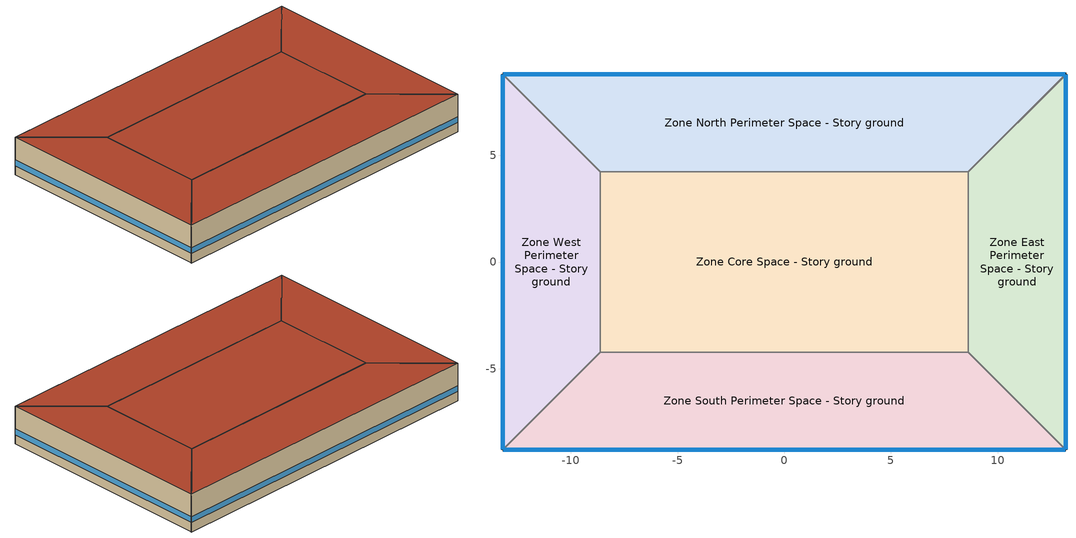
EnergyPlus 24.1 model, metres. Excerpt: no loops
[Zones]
Zone Core Space - Story ground
 floor ground (Foundation F 1.26W/m*K Perim 0.0m Area 145.85m2): -8.63,-4.23 -8.63,4.23 8.63,4.23 8.63,-4.23 z0
 wall to Zone West Perimeter Space - Story ground (Typical Interior Wall): -8.63,4.23 -8.63,-4.23 z0:3.05
 wall to Zone North Perimeter Space - Story ground (Typical Interior Wall): 8.63,4.23 -8.63,4.23 z0:3.05
 wall to Zone East Perimeter Space - Story ground (Typical Interior Wall): 8.63,-4.23 8.63,4.23 z0:3.05
 wall to Zone South Perimeter Space - Story ground (Typical Interior Wall): -8.63,-4.23 8.63,-4.23 z0:3.05
 roof outside (Typical IEAD Roof R-20.83): 8.63,-4.23 8.63,4.23 -8.63,4.23 -8.63,-4.23 z3.05
Zone East Perimeter Space - Story ground
 floor ground (Foundation F 1.26W/m*K Perim 17.6m Area 59.55m2): 13.2,8.8 13.2,-8.8 8.63,-4.23 8.63,4.23 z0
 wall outside (Typical Insulated Exterior Mass Wall R-11.11): 13.2,-8.8 13.2,8.8 z0:3.05
 wall to Zone South Perimeter Space - Story ground (Typical Interior Wall): 8.63,-4.23 13.2,-8.8 z0:3.05
 wall to Zone North Perimeter Space - Story ground (Typical Interior Wall): 13.2,8.8 8.63,4.23 z0:3.05
 window (U 0.55 SHGC 0.4 Simple Glazing): 13.2,-8.77 13.2,8.77 z0.76:1.22
 roof outside (Typical IEAD Roof R-20.83): 8.63,4.23 8.63,-4.23 13.2,-8.8 13.2,8.8 z3.05
Zone North Perimeter Space - Story ground
 floor ground (Foundation F 1.26W/m*K Perim 26.4m Area 99.78m2): -13.2,8.8 13.2,8.8 8.63,4.23 -8.63,4.23 z0
 wall outside (Typical Insulated Exterior Mass Wall R-11.11): 13.2,8.8 -13.2,8.8 z0:3.05
 wall to Zone West Perimeter Space - Story ground (Typical Interior Wall): -13.2,8.8 -8.63,4.23 z0:3.05
 window (U 0.55 SHGC 0.4 Simple Glazing): 13.17,8.8 -13.17,8.8 z0.76:1.22
 roof outside (Typical IEAD Roof R-20.83): -8.63,4.23 8.63,4.23 13.2,8.8 -13.2,8.8 z3.05
Zone South Perimeter Space - Story ground
 floor ground (Foundation F 1.26W/m*K Perim 26.4m Area 99.78m2): 13.2,-8.8 -13.2,-8.8 -8.63,-4.23 8.63,-4.23 z0
 wall outside (Typical Insulated Exterior Mass Wall R-11.11): -13.2,-8.8 13.2,-8.8 z0:3.05
 wall to Zone West Perimeter Space - Story ground (Typical Interior Wall): -8.63,-4.23 -13.2,-8.8 z0:3.05
 window (U 0.55 SHGC 0.4 Simple Glazing): -13.17,-8.8 13.17,-8.8 z0.76:1.22
 roof outside (Typical IEAD Roof R-20.83): 8.63,-4.23 -8.63,-4.23 -13.2,-8.8 13.2,-8.8 z3.05
Zone West Perimeter Space - Story ground
 floor ground (Foundation F 1.26W/m*K Perim 17.6m Area 59.55m2): -13.2,-8.8 -13.2,8.8 -8.63,4.23 -8.63,-4.23 z0
 wall outside (Typical Insulated Exterior Mass Wall R-11.11): -13.2,8.8 -13.2,-8.8 z0:3.05
 window (U 0.55 SHGC 0.4 Simple Glazing): -13.2,8.77 -13.2,-8.77 z0.76:1.22
 roof outside (Typical IEAD Roof R-20.83): -8.63,-4.23 -8.63,4.23 -13.2,8.8 -13.2,-8.8 z3.05
[Building]
90.1-2010|SmallOffice: Terrain=City
[Site:Location]
Golden: Latitude {deg}=39.74; Longitude {deg}=-105.18; Time Zone {hr}=-7; Elevation {m}=1829
[Site:GroundTemperature:BuildingSurface]
19.527, 19.502, 19.536, 19.598, 20.002, 21.64, 22.225, 22.375, 21.449, 20.121, 19.802, 19.633
[SizingPeriod:DesignDay] Day of Month=21; Dry-Bulb Temperature Range Modifier Type=DefaultMultipliers; Humidity Condition Type=Wetbulb; Barometric Pressure {Pa}=83009; Rain Indicator=No; Snow Indicator=No; Daylight Saving Time Indicator=No; Begin Environment Reset Mode=FullResetAtBeginEnvironment
Name | Month | Day Type | Maximum Dry-Bulb Temperature {C} | Daily Dry-Bulb Temperature Range {deltaC} | Wetbulb or DewPoint at Maximum Dry-Bulb {C} | Wind Speed {m/s} | Wind Direction {deg} | Solar Model Indicator | Sky Clearness
Denver.Intl.AP Ann Clg .4% Condns DB=>MWB | 7 | SummerDesignDay | 34.9 | 17.3 | 15.5 | 4.2 | 20 | ASHRAETau2017
Denver.Intl.AP Ann Clg .4% Condns WB=>MDB | 7 | SummerDesignDay | 27.2 | 14.8 | 18.2 | 4.2 | 20 | ASHRAETau2017
Denver.Intl.AP Ann Htg 99.6% Condns DB | 12 | WinterDesignDay | -17.9 | 0 | -17.9 | 3.4 | 230 | ASHRAEClearSky | 0
[Material] Thermal Absorptance=0.9
Name | Roughness | Thickness {m} | Conductivity {W/m-K} | Density {kg/m3} | Specific Heat {J/kg-K} | Solar Absorptance | Visible Absorptance
1/2IN Gypsum | Smooth | 0.0127 | 0.16 | 784.9 | 830 | 0.4 | 0.4
1IN Stucco | Smooth | 0.0253 | 0.6918 | 1858 | 837 | 0.7 | 0.92
8IN CONCRETE HW RefBldg | Rough | 0.2032 | 1.311 | 2240 | 836.8 | 0.7 | 0.7
G01 13mm gypsum board | Smooth | 0.0127 | 0.160031 | 800.001 | 1090.73 | 0.7 | 0.5
Metal Roof Surface | Smooth | 0.0008 | 45.28 | 7824 | 500 | 0.7 | 0.7
Roof Membrane | VeryRough | 0.0095 | 0.16 | 1121.29 | 1460 | 0.7 | 0.7
Std Wood 6inch | MediumSmooth | 0.15 | 0.12 | 540 | 1210 | 0.7 | 0.7
[Material:NoMass] Roughness=Smooth; Thermal Absorptance=0.9; Solar Absorptance=0.7; Visible Absorptance=0.7
Name | Thermal Resistance {m2-K/W}
Typical Insulation R-19.72 | 3.4722
Typical Insulation R-8.72 | 1.53614
[WindowMaterial:SimpleGlazingSystem]
U 0.55 SHGC 0.4 Simple Glazing: U-Factor {W/m2-K}=3.12304; Solar Heat Gain Coefficient=0.4; Visible Transmittance=0.81
[Construction]
InteriorFurnishings: Std Wood 6inch
Typical IEAD Roof R-20.83: Roof Membrane, Typical Insulation R-19.72, Metal Roof Surface
Typical Insulated Exterior Mass Wall R-11.11: 1IN Stucco, 8IN CONCRETE HW RefBldg, Typical Insulation R-8.72, 1/2IN Gypsum
Typical Interior Wall: G01 13mm gypsum board, G01 13mm gypsum board
U 0.55 SHGC 0.4 Simple Glazing: U 0.55 SHGC 0.4 Simple Glazing
[Construction:FfactorGroundFloor] F-Factor {W/m-K}=1.26344
Name | Area {m2} | PerimeterExposed {m}
Foundation F 1.26W/m*K Perim 0.0m Area 145.85m2 | 145.846 | 0
Foundation F 1.26W/m*K Perim 17.6m Area 59.55m2 | 59.5532 | 17.5976
Foundation F 1.26W/m*K Perim 26.4m Area 99.78m2 | 99.7814 | 26.3965
[Zone] Multiplier=1; Part of Total Floor Area=Yes
Zone Core Space - Story ground; Zone East Perimeter Space - Story ground; Zone North Perimeter Space - Story ground; Zone South Perimeter Space - Story ground; Zone West Perimeter Space - Story ground
[Space] Space Type=Office WholeBuilding - Sm Office - 90.1-2010
Name | Zone
Core Space - Story ground | Zone Core Space - Story ground
East Perimeter Space - Story ground | Zone East Perimeter Space - Story ground
North Perimeter Space - Story ground | Zone North Perimeter Space - Story ground
South Perimeter Space - Story ground | Zone South Perimeter Space - Story ground
West Perimeter Space - Story ground | Zone West Perimeter Space - Story ground
[SpaceList]
Office WholeBuilding - Sm Office - 90.1-2010: West Perimeter Space - Story ground, North Perimeter Space - Story ground, East Perimeter Space - Story ground, South Perimeter Space - Story ground, Core Space - Story ground
[Lights]
Office WholeBuilding - Sm Office Lights: Zone or ZoneList or Space or SpaceList=Office WholeBuilding - Sm Office - 90.1-2010; Schedule=OfficeSmall BLDG_LIGHT_SCH_2010; Design Level Calculation Method=Watts/Area; Watts per Floor Area {W/m2}=9.68752; Return Air Fraction=0; Fraction Radiant=0.7; Fraction Visible=0.2; Fraction Replaceable=1
[People]
Office WholeBuilding - Sm Office People: Zone or ZoneList or Space or SpaceList=Office WholeBuilding - Sm Office - 90.1-2010; Number of People Schedule=OfficeSmall BLDG_OCC_SCH; Number of People Calculation Method=People/Area; People per Floor Area {person/m2}=0.0602779; Fraction Radiant=0.3; Activity Level Schedule=OfficeSmall ACTIVITY_SCH; Work Efficiency Schedule=Work Efficiency Schedule; Clothing Insulation Schedule=Clothing Schedule; Air Velocity Schedule=Air Velocity Schedule
[ElectricEquipment]
Office WholeBuilding - Sm Office Elec Equip: Zone or ZoneList or Space or SpaceList=Office WholeBuilding - Sm Office - 90.1-2010; Schedule=OfficeSmall BLDG_EQUIP_SCH_2010; Design Level Calculation Method=Watts/Area; Watts per Floor Area {W/m2}=6.78126; Fraction Latent=0; Fraction Radiant=0.5; Fraction Lost=0
[InternalMass] Construction=InteriorFurnishings
Name | Zone or ZoneList | Space or SpaceList | Surface Area {m2}
Core Space - Story ground Mass | Zone Core Space - Story ground | Core Space - Story ground | 291.692
East Perimeter Space - Story ground Mass | Zone East Perimeter Space - Story ground | East Perimeter Space - Story ground | 119.106
North Perimeter Space - Story ground Mass | Zone North Perimeter Space - Story ground | North Perimeter Space - Story ground | 199.563
South Perimeter Space - Story ground Mass | Zone South Perimeter Space - Story ground | South Perimeter Space - Story ground | 199.563
West Perimeter Space - Story ground Mass | Zone West Perimeter Space - Story ground | West Perimeter Space - Story ground | 119.106
[ZoneInfiltration:DesignFlowRate] Schedule=Always On Discrete; Design Flow Rate Calculation Method=Flow/ExteriorArea; Constant Term Coefficient=0; Temperature Term Coefficient=0; Velocity Term Coefficient=0.224; Velocity Squared Term Coefficient=0
Name | Zone or ZoneList or Space or SpaceList | Flow Rate per Exterior Surface Area {m3/s-m2}
East Perimeter Space - Story ground Infiltration | East Perimeter Space - Story ground | 0.000269903
North Perimeter Space - Story ground Infiltration | North Perimeter Space - Story ground | 0.000254252
South Perimeter Space - Story ground Infiltration | South Perimeter Space - Story ground | 0.000254252
West Perimeter Space - Story ground Infiltration | West Perimeter Space - Story ground | 0.000269903
[AvailabilityManager:NightCycle] Applicability Schedule=Always On Discrete; Control Type=CycleOnAny; Thermostat Tolerance {deltaC}=1.9999; Cycling Run Time Control Type=Thermostat; Cycling Run Time {s}=1800
Name | Fan Schedule
Availability Manager Night Cycle 1 | Zone Core Space - Story ground PSZ-AC Occ Sch
Availability Manager Night Cycle 2 | Zone East Perimeter Space - Story ground PSZ-AC Occ Sch
Availability Manager Night Cycle 3 | Zone North Perimeter Space - Story ground PSZ-AC Occ Sch
Availability Manager Night Cycle 4 | Zone South Perimeter Space - Story ground PSZ-AC Occ Sch
Availability Manager Night Cycle 5 | Zone West Perimeter Space - Story ground PSZ-AC Occ Sch
[AvailabilityManager:Scheduled] Schedule=Always On Discrete
Zone Core Space - Story ground PSZ-AC OA System Availability Manager; Zone East Perimeter Space - Story ground PSZ-AC OA System Availability Manager; Zone North Perimeter Space - Story ground PSZ-AC OA System Availability Manager; Zone South Perimeter Space - Story ground PSZ-AC OA System Availability Manager; Zone West Perimeter Space - Story ground PSZ-AC OA System Availability Manager
[Schedule:Day:Interval]
OfficeSmall BLDG_LIGHT_SCH_2010 Wknd Day: No, 24:00, 0.18
OfficeSmall BLDG_LIGHT_SCH_2010 Default|Wkdy Day; OfficeSmall BLDG_LIGHT_SCH_2010 Default: No, 05:00, 0.18, 06:00, 0.23, 07:00, 0.187059, 08:00, 0.341586, 12:00, 0.73197, 16:00, 0.65064, 17:00, 0.73197, 18:00, 0.496113, 20:00, 0.341586, 22:00, 0.260256, 23:00, 0.187059, 24:00, 0.18
OfficeSmall BLDG_LIGHT_SCH_2010 Summer Design Day; OfficeSmall BLDG_OCC_SCH Summer Design Day; Clothing Schedule Default Winter Clothes; OfficeSmall BLDG_EQUIP_SCH_2010 Summer Design Day; Zone Core Space - Story ground PSZ-AC Occ Sch Summer Design Day; Zone Core Space - Story ground PSZ-AC Occ Sch Winter Design Day; Zone East Perimeter Space - Story ground PSZ-AC Occ Sch Summer Design Day; Zone East Perimeter Space - Story ground PSZ-AC Occ Sch Winter Design Day; Zone North Perimeter Space - Story ground PSZ-AC Occ Sch Summer Design Day; Zone North Perimeter Space - Story ground PSZ-AC Occ Sch Winter Design Day; Zone South Perimeter Space - Story ground PSZ-AC Occ Sch Summer Design Day; Zone South Perimeter Space - Story ground PSZ-AC Occ Sch Winter Design Day; Zone West Perimeter Space - Story ground PSZ-AC Occ Sch Summer Design Day; Zone West Perimeter Space - Story ground PSZ-AC Occ Sch Winter Design Day: No, 24:00, 1
OfficeSmall BLDG_LIGHT_SCH_2010 Winter Design Day; OfficeSmall BLDG_OCC_SCH Default; OfficeSmall BLDG_OCC_SCH Winter Design Day; Work Efficiency Schedule Default; OfficeSmall BLDG_EQUIP_SCH_2010 Winter Design Day; Schedule Day 19; Schedule Day 20; Schedule Day 21; Schedule Day 22; Schedule Day 23; Schedule Day 24; Schedule Day 25; Schedule Day 26; Schedule Day 27; Schedule Day 28: No, 24:00, 0
OfficeSmall BLDG_OCC_SCH Wkdy Day: No, 06:00, 0, 07:00, 0.11, 08:00, 0.21, 12:00, 1, 13:00, 0.53, 17:00, 1, 18:00, 0.32, 22:00, 0.11, 23:00, 0.05, 24:00, 0
OfficeSmall ACTIVITY_SCH Default; OfficeSmall ACTIVITY_SCH Summer Design Day; OfficeSmall ACTIVITY_SCH Winter Design Day: No, 24:00, 120
Air Velocity Schedule Default: No, 24:00, 0.2
OfficeSmall BLDG_EQUIP_SCH_2010 Wknd Day: No, 24:00, 0.1703
OfficeSmall BLDG_EQUIP_SCH_2010 Default|Wkdy Day; OfficeSmall BLDG_EQUIP_SCH_2010 Default: No, 06:00, 0.42575, 08:00, 0.484677, 12:00, 0.969355, 13:00, 0.911194, 17:00, 0.969355, 18:00, 0.484677, 23:00, 0.193871, 24:00, 0.1703
Zone Core Space - Story ground PSZ-AC Occ Sch Default; Zone East Perimeter Space - Story ground PSZ-AC Occ Sch Default; Zone North Perimeter Space - Story ground PSZ-AC Occ Sch Default; Zone South Perimeter Space - Story ground PSZ-AC Occ Sch Default; Zone West Perimeter Space - Story ground PSZ-AC Occ Sch Default: No, 07:00, 0, 18:00, 1, 24:00, 0
[Schedule:Week:Daily]
OfficeSmall BLDG_LIGHT_SCH_2010 Week Rule - Jan1-Dec31: OfficeSmall BLDG_LIGHT_SCH_2010 Wknd Day, OfficeSmall BLDG_LIGHT_SCH_2010 Default|Wkdy Day, OfficeSmall BLDG_LIGHT_SCH_2010 Default|Wkdy Day, OfficeSmall BLDG_LIGHT_SCH_2010 Default|Wkdy Day, OfficeSmall BLDG_LIGHT_SCH_2010 Default|Wkdy Day, OfficeSmall BLDG_LIGHT_SCH_2010 Default|Wkdy Day, OfficeSmall BLDG_LIGHT_SCH_2010 Wknd Day, OfficeSmall BLDG_LIGHT_SCH_2010 Default, OfficeSmall BLDG_LIGHT_SCH_2010 Summer Design Day, OfficeSmall BLDG_LIGHT_SCH_2010 Winter Design Day, OfficeSmall BLDG_LIGHT_SCH_2010 Default, OfficeSmall BLDG_LIGHT_SCH_2010 Default
OfficeSmall BLDG_OCC_SCH Week Rule - Jan1-Dec31: OfficeSmall BLDG_OCC_SCH Default, OfficeSmall BLDG_OCC_SCH Wkdy Day, OfficeSmall BLDG_OCC_SCH Wkdy Day, OfficeSmall BLDG_OCC_SCH Wkdy Day, OfficeSmall BLDG_OCC_SCH Wkdy Day, OfficeSmall BLDG_OCC_SCH Wkdy Day, OfficeSmall BLDG_OCC_SCH Default, OfficeSmall BLDG_OCC_SCH Default, OfficeSmall BLDG_OCC_SCH Summer Design Day, OfficeSmall BLDG_OCC_SCH Winter Design Day, OfficeSmall BLDG_OCC_SCH Default, OfficeSmall BLDG_OCC_SCH Default
OfficeSmall ACTIVITY_SCH Week Rule - Jan1-Dec31: OfficeSmall ACTIVITY_SCH Default, OfficeSmall ACTIVITY_SCH Default, OfficeSmall ACTIVITY_SCH Default, OfficeSmall ACTIVITY_SCH Default, OfficeSmall ACTIVITY_SCH Default, OfficeSmall ACTIVITY_SCH Default, OfficeSmall ACTIVITY_SCH Default, OfficeSmall ACTIVITY_SCH Default, OfficeSmall ACTIVITY_SCH Summer Design Day, OfficeSmall ACTIVITY_SCH Winter Design Day, OfficeSmall ACTIVITY_SCH Default, OfficeSmall ACTIVITY_SCH Default
Work Efficiency Schedule Week Rule - Jan1-Dec31: Work Efficiency Schedule Default, Work Efficiency Schedule Default, Work Efficiency Schedule Default, Work Efficiency Schedule Default, Work Efficiency Schedule Default, Work Efficiency Schedule Default, Work Efficiency Schedule Default, Work Efficiency Schedule Default, Work Efficiency Schedule Default, Work Efficiency Schedule Default, Work Efficiency Schedule Default, Work Efficiency Schedule Default
Clothing Schedule Week Rule - Jan1-Dec31: Clothing Schedule Default Winter Clothes, Clothing Schedule Default Winter Clothes, Clothing Schedule Default Winter Clothes, Clothing Schedule Default Winter Clothes, Clothing Schedule Default Winter Clothes, Clothing Schedule Default Winter Clothes, Clothing Schedule Default Winter Clothes, Clothing Schedule Default Winter Clothes, Clothing Schedule Default Winter Clothes, Clothing Schedule Default Winter Clothes, Clothing Schedule Default Winter Clothes, Clothing Schedule Default Winter Clothes
Air Velocity Schedule Week Rule - Jan1-Dec31: Air Velocity Schedule Default, Air Velocity Schedule Default, Air Velocity Schedule Default, Air Velocity Schedule Default, Air Velocity Schedule Default, Air Velocity Schedule Default, Air Velocity Schedule Default, Air Velocity Schedule Default, Air Velocity Schedule Default, Air Velocity Schedule Default, Air Velocity Schedule Default, Air Velocity Schedule Default
OfficeSmall BLDG_EQUIP_SCH_2010 Week Rule - Jan1-Dec31: OfficeSmall BLDG_EQUIP_SCH_2010 Wknd Day, OfficeSmall BLDG_EQUIP_SCH_2010 Default|Wkdy Day, OfficeSmall BLDG_EQUIP_SCH_2010 Default|Wkdy Day, OfficeSmall BLDG_EQUIP_SCH_2010 Default|Wkdy Day, OfficeSmall BLDG_EQUIP_SCH_2010 Default|Wkdy Day, OfficeSmall BLDG_EQUIP_SCH_2010 Default|Wkdy Day, OfficeSmall BLDG_EQUIP_SCH_2010 Wknd Day, OfficeSmall BLDG_EQUIP_SCH_2010 Default, OfficeSmall BLDG_EQUIP_SCH_2010 Summer Design Day, OfficeSmall BLDG_EQUIP_SCH_2010 Winter Design Day, OfficeSmall BLDG_EQUIP_SCH_2010 Default, OfficeSmall BLDG_EQUIP_SCH_2010 Default
Zone Core Space - Story ground PSZ-AC Occ Sch Week Rule - Jan1-Jan7: Zone Core Space - Story ground PSZ-AC Occ Sch Default, Zone Core Space - Story ground PSZ-AC Occ Sch Default, Zone Core Space - Story ground PSZ-AC Occ Sch Default, Zone Core Space - Story ground PSZ-AC Occ Sch Default, Zone Core Space - Story ground PSZ-AC Occ Sch Default, Zone Core Space - Story ground PSZ-AC Occ Sch Default, Schedule Day 19, Zone Core Space - Story ground PSZ-AC Occ Sch Default, Zone Core Space - Story ground PSZ-AC Occ Sch Summer Design Day, Zone Core Space - Story ground PSZ-AC Occ Sch Winter Design Day, Zone Core Space - Story ground PSZ-AC Occ Sch Default, Zone Core Space - Story ground PSZ-AC Occ Sch Default
Zone Core Space - Story ground PSZ-AC Occ Sch Week Rule - Jan8-Dec23: Schedule Day 20, Zone Core Space - Story ground PSZ-AC Occ Sch Default, Zone Core Space - Story ground PSZ-AC Occ Sch Default, Zone Core Space - Story ground PSZ-AC Occ Sch Default, Zone Core Space - Story ground PSZ-AC Occ Sch Default, Zone Core Space - Story ground PSZ-AC Occ Sch Default, Schedule Day 19, Zone Core Space - Story ground PSZ-AC Occ Sch Default, Zone Core Space - Story ground PSZ-AC Occ Sch Summer Design Day, Zone Core Space - Story ground PSZ-AC Occ Sch Winter Design Day, Zone Core Space - Story ground PSZ-AC Occ Sch Default, Zone Core Space - Story ground PSZ-AC Occ Sch Default
Zone Core Space - Story ground PSZ-AC Occ Sch Week Rule - Dec24-Dec30: Schedule Day 20, Zone Core Space - Story ground PSZ-AC Occ Sch Default, Zone Core Space - Story ground PSZ-AC Occ Sch Default, Zone Core Space - Story ground PSZ-AC Occ Sch Default, Zone Core Space - Story ground PSZ-AC Occ Sch Default, Zone Core Space - Story ground PSZ-AC Occ Sch Default, Zone Core Space - Story ground PSZ-AC Occ Sch Default, Zone Core Space - Story ground PSZ-AC Occ Sch Default, Zone Core Space - Story ground PSZ-AC Occ Sch Summer Design Day, Zone Core Space - Story ground PSZ-AC Occ Sch Winter Design Day, Zone Core Space - Story ground PSZ-AC Occ Sch Default, Zone Core Space - Story ground PSZ-AC Occ Sch Default
Zone Core Space - Story ground PSZ-AC Occ Sch Week Rule - Dec31-Dec31: Zone Core Space - Story ground PSZ-AC Occ Sch Default, Zone Core Space - Story ground PSZ-AC Occ Sch Default, Zone Core Space - Story ground PSZ-AC Occ Sch Default, Zone Core Space - Story ground PSZ-AC Occ Sch Default, Zone Core Space - Story ground PSZ-AC Occ Sch Default, Zone Core Space - Story ground PSZ-AC Occ Sch Default, Zone Core Space - Story ground PSZ-AC Occ Sch Default, Zone Core Space - Story ground PSZ-AC Occ Sch Default, Zone Core Space - Story ground PSZ-AC Occ Sch Summer Design Day, Zone Core Space - Story ground PSZ-AC Occ Sch Winter Design Day, Zone Core Space - Story ground PSZ-AC Occ Sch Default, Zone Core Space - Story ground PSZ-AC Occ Sch Default
Zone East Perimeter Space - Story ground PSZ-AC Occ Sch Week Rule - Jan1-Jan7: Zone East Perimeter Space - Story ground PSZ-AC Occ Sch Default, Zone East Perimeter Space - Story ground PSZ-AC Occ Sch Default, Zone East Perimeter Space - Story ground PSZ-AC Occ Sch Default, Zone East Perimeter Space - Story ground PSZ-AC Occ Sch Default, Zone East Perimeter Space - Story ground PSZ-AC Occ Sch Default, Zone East Perimeter Space - Story ground PSZ-AC Occ Sch Default, Schedule Day 21, Zone East Perimeter Space - Story ground PSZ-AC Occ Sch Default, Zone East Perimeter Space - Story ground PSZ-AC Occ Sch Summer Design Day, Zone East Perimeter Space - Story ground PSZ-AC Occ Sch Winter Design Day, Zone East Perimeter Space - Story ground PSZ-AC Occ Sch Default, Zone East Perimeter Space - Story ground PSZ-AC Occ Sch Default
Zone East Perimeter Space - Story ground PSZ-AC Occ Sch Week Rule - Jan8-Dec23: Schedule Day 22, Zone East Perimeter Space - Story ground PSZ-AC Occ Sch Default, Zone East Perimeter Space - Story ground PSZ-AC Occ Sch Default, Zone East Perimeter Space - Story ground PSZ-AC Occ Sch Default, Zone East Perimeter Space - Story ground PSZ-AC Occ Sch Default, Zone East Perimeter Space - Story ground PSZ-AC Occ Sch Default, Schedule Day 21, Zone East Perimeter Space - Story ground PSZ-AC Occ Sch Default, Zone East Perimeter Space - Story ground PSZ-AC Occ Sch Summer Design Day, Zone East Perimeter Space - Story ground PSZ-AC Occ Sch Winter Design Day, Zone East Perimeter Space - Story ground PSZ-AC Occ Sch Default, Zone East Perimeter Space - Story ground PSZ-AC Occ Sch Default
Zone East Perimeter Space - Story ground PSZ-AC Occ Sch Week Rule - Dec24-Dec30: Schedule Day 22, Zone East Perimeter Space - Story ground PSZ-AC Occ Sch Default, Zone East Perimeter Space - Story ground PSZ-AC Occ Sch Default, Zone East Perimeter Space - Story ground PSZ-AC Occ Sch Default, Zone East Perimeter Space - Story ground PSZ-AC Occ Sch Default, Zone East Perimeter Space - Story ground PSZ-AC Occ Sch Default, Zone East Perimeter Space - Story ground PSZ-AC Occ Sch Default, Zone East Perimeter Space - Story ground PSZ-AC Occ Sch Default, Zone East Perimeter Space - Story ground PSZ-AC Occ Sch Summer Design Day, Zone East Perimeter Space - Story ground PSZ-AC Occ Sch Winter Design Day, Zone East Perimeter Space - Story ground PSZ-AC Occ Sch Default, Zone East Perimeter Space - Story ground PSZ-AC Occ Sch Default
Zone East Perimeter Space - Story ground PSZ-AC Occ Sch Week Rule - Dec31-Dec31: Zone East Perimeter Space - Story ground PSZ-AC Occ Sch Default, Zone East Perimeter Space - Story ground PSZ-AC Occ Sch Default, Zone East Perimeter Space - Story ground PSZ-AC Occ Sch Default, Zone East Perimeter Space - Story ground PSZ-AC Occ Sch Default, Zone East Perimeter Space - Story ground PSZ-AC Occ Sch Default, Zone East Perimeter Space - Story ground PSZ-AC Occ Sch Default, Zone East Perimeter Space - Story ground PSZ-AC Occ Sch Default, Zone East Perimeter Space - Story ground PSZ-AC Occ Sch Default, Zone East Perimeter Space - Story ground PSZ-AC Occ Sch Summer Design Day, Zone East Perimeter Space - Story ground PSZ-AC Occ Sch Winter Design Day, Zone East Perimeter Space - Story ground PSZ-AC Occ Sch Default, Zone East Perimeter Space - Story ground PSZ-AC Occ Sch Default
Zone North Perimeter Space - Story ground PSZ-AC Occ Sch Week Rule - Jan1-Jan7: Zone North Perimeter Space - Story ground PSZ-AC Occ Sch Default, Zone North Perimeter Space - Story ground PSZ-AC Occ Sch Default, Zone North Perimeter Space - Story ground PSZ-AC Occ Sch Default, Zone North Perimeter Space - Story ground PSZ-AC Occ Sch Default, Zone North Perimeter Space - Story ground PSZ-AC Occ Sch Default, Zone North Perimeter Space - Story ground PSZ-AC Occ Sch Default, Schedule Day 23, Zone North Perimeter Space - Story ground PSZ-AC Occ Sch Default, Zone North Perimeter Space - Story ground PSZ-AC Occ Sch Summer Design Day, Zone North Perimeter Space - Story ground PSZ-AC Occ Sch Winter Design Day, Zone North Perimeter Space - Story ground PSZ-AC Occ Sch Default, Zone North Perimeter Space - Story ground PSZ-AC Occ Sch Default
Zone North Perimeter Space - Story ground PSZ-AC Occ Sch Week Rule - Jan8-Dec23: Schedule Day 24, Zone North Perimeter Space - Story ground PSZ-AC Occ Sch Default, Zone North Perimeter Space - Story ground PSZ-AC Occ Sch Default, Zone North Perimeter Space - Story ground PSZ-AC Occ Sch Default, Zone North Perimeter Space - Story ground PSZ-AC Occ Sch Default, Zone North Perimeter Space - Story ground PSZ-AC Occ Sch Default, Schedule Day 23, Zone North Perimeter Space - Story ground PSZ-AC Occ Sch Default, Zone North Perimeter Space - Story ground PSZ-AC Occ Sch Summer Design Day, Zone North Perimeter Space - Story ground PSZ-AC Occ Sch Winter Design Day, Zone North Perimeter Space - Story ground PSZ-AC Occ Sch Default, Zone North Perimeter Space - Story ground PSZ-AC Occ Sch Default
Zone North Perimeter Space - Story ground PSZ-AC Occ Sch Week Rule - Dec24-Dec30: Schedule Day 24, Zone North Perimeter Space - Story ground PSZ-AC Occ Sch Default, Zone North Perimeter Space - Story ground PSZ-AC Occ Sch Default, Zone North Perimeter Space - Story ground PSZ-AC Occ Sch Default, Zone North Perimeter Space - Story ground PSZ-AC Occ Sch Default, Zone North Perimeter Space - Story ground PSZ-AC Occ Sch Default, Zone North Perimeter Space - Story ground PSZ-AC Occ Sch Default, Zone North Perimeter Space - Story ground PSZ-AC Occ Sch Default, Zone North Perimeter Space - Story ground PSZ-AC Occ Sch Summer Design Day, Zone North Perimeter Space - Story ground PSZ-AC Occ Sch Winter Design Day, Zone North Perimeter Space - Story ground PSZ-AC Occ Sch Default, Zone North Perimeter Space - Story ground PSZ-AC Occ Sch Default
Zone North Perimeter Space - Story ground PSZ-AC Occ Sch Week Rule - Dec31-Dec31: Zone North Perimeter Space - Story ground PSZ-AC Occ Sch Default, Zone North Perimeter Space - Story ground PSZ-AC Occ Sch Default, Zone North Perimeter Space - Story ground PSZ-AC Occ Sch Default, Zone North Perimeter Space - Story ground PSZ-AC Occ Sch Default, Zone North Perimeter Space - Story ground PSZ-AC Occ Sch Default, Zone North Perimeter Space - Story ground PSZ-AC Occ Sch Default, Zone North Perimeter Space - Story ground PSZ-AC Occ Sch Default, Zone North Perimeter Space - Story ground PSZ-AC Occ Sch Default, Zone North Perimeter Space - Story ground PSZ-AC Occ Sch Summer Design Day, Zone North Perimeter Space - Story ground PSZ-AC Occ Sch Winter Design Day, Zone North Perimeter Space - Story ground PSZ-AC Occ Sch Default, Zone North Perimeter Space - Story ground PSZ-AC Occ Sch Default
Zone South Perimeter Space - Story ground PSZ-AC Occ Sch Week Rule - Jan1-Jan7: Zone South Perimeter Space - Story ground PSZ-AC Occ Sch Default, Zone South Perimeter Space - Story ground PSZ-AC Occ Sch Default, Zone South Perimeter Space - Story ground PSZ-AC Occ Sch Default, Zone South Perimeter Space - Story ground PSZ-AC Occ Sch Default, Zone South Perimeter Space - Story ground PSZ-AC Occ Sch Default, Zone South Perimeter Space - Story ground PSZ-AC Occ Sch Default, Schedule Day 25, Zone South Perimeter Space - Story ground PSZ-AC Occ Sch Default, Zone South Perimeter Space - Story ground PSZ-AC Occ Sch Summer Design Day, Zone South Perimeter Space - Story ground PSZ-AC Occ Sch Winter Design Day, Zone South Perimeter Space - Story ground PSZ-AC Occ Sch Default, Zone South Perimeter Space - Story ground PSZ-AC Occ Sch Default
Zone South Perimeter Space - Story ground PSZ-AC Occ Sch Week Rule - Jan8-Dec23: Schedule Day 26, Zone South Perimeter Space - Story ground PSZ-AC Occ Sch Default, Zone South Perimeter Space - Story ground PSZ-AC Occ Sch Default, Zone South Perimeter Space - Story ground PSZ-AC Occ Sch Default, Zone South Perimeter Space - Story ground PSZ-AC Occ Sch Default, Zone South Perimeter Space - Story ground PSZ-AC Occ Sch Default, Schedule Day 25, Zone South Perimeter Space - Story ground PSZ-AC Occ Sch Default, Zone South Perimeter Space - Story ground PSZ-AC Occ Sch Summer Design Day, Zone South Perimeter Space - Story ground PSZ-AC Occ Sch Winter Design Day, Zone South Perimeter Space - Story ground PSZ-AC Occ Sch Default, Zone South Perimeter Space - Story ground PSZ-AC Occ Sch Default
Zone South Perimeter Space - Story ground PSZ-AC Occ Sch Week Rule - Dec24-Dec30: Schedule Day 26, Zone South Perimeter Space - Story ground PSZ-AC Occ Sch Default, Zone South Perimeter Space - Story ground PSZ-AC Occ Sch Default, Zone South Perimeter Space - Story ground PSZ-AC Occ Sch Default, Zone South Perimeter Space - Story ground PSZ-AC Occ Sch Default, Zone South Perimeter Space - Story ground PSZ-AC Occ Sch Default, Zone South Perimeter Space - Story ground PSZ-AC Occ Sch Default, Zone South Perimeter Space - Story ground PSZ-AC Occ Sch Default, Zone South Perimeter Space - Story ground PSZ-AC Occ Sch Summer Design Day, Zone South Perimeter Space - Story ground PSZ-AC Occ Sch Winter Design Day, Zone South Perimeter Space - Story ground PSZ-AC Occ Sch Default, Zone South Perimeter Space - Story ground PSZ-AC Occ Sch Default
Zone South Perimeter Space - Story ground PSZ-AC Occ Sch Week Rule - Dec31-Dec31: Zone South Perimeter Space - Story ground PSZ-AC Occ Sch Default, Zone South Perimeter Space - Story ground PSZ-AC Occ Sch Default, Zone South Perimeter Space - Story ground PSZ-AC Occ Sch Default, Zone South Perimeter Space - Story ground PSZ-AC Occ Sch Default, Zone South Perimeter Space - Story ground PSZ-AC Occ Sch Default, Zone South Perimeter Space - Story ground PSZ-AC Occ Sch Default, Zone South Perimeter Space - Story ground PSZ-AC Occ Sch Default, Zone South Perimeter Space - Story ground PSZ-AC Occ Sch Default, Zone South Perimeter Space - Story ground PSZ-AC Occ Sch Summer Design Day, Zone South Perimeter Space - Story ground PSZ-AC Occ Sch Winter Design Day, Zone South Perimeter Space - Story ground PSZ-AC Occ Sch Default, Zone South Perimeter Space - Story ground PSZ-AC Occ Sch Default
Zone West Perimeter Space - Story ground PSZ-AC Occ Sch Week Rule - Jan1-Jan7: Zone West Perimeter Space - Story ground PSZ-AC Occ Sch Default, Zone West Perimeter Space - Story ground PSZ-AC Occ Sch Default, Zone West Perimeter Space - Story ground PSZ-AC Occ Sch Default, Zone West Perimeter Space - Story ground PSZ-AC Occ Sch Default, Zone West Perimeter Space - Story ground PSZ-AC Occ Sch Default, Zone West Perimeter Space - Story ground PSZ-AC Occ Sch Default, Schedule Day 27, Zone West Perimeter Space - Story ground PSZ-AC Occ Sch Default, Zone West Perimeter Space - Story ground PSZ-AC Occ Sch Summer Design Day, Zone West Perimeter Space - Story ground PSZ-AC Occ Sch Winter Design Day, Zone West Perimeter Space - Story ground PSZ-AC Occ Sch Default, Zone West Perimeter Space - Story ground PSZ-AC Occ Sch Default
Zone West Perimeter Space - Story ground PSZ-AC Occ Sch Week Rule - Jan8-Dec23: Schedule Day 28, Zone West Perimeter Space - Story ground PSZ-AC Occ Sch Default, Zone West Perimeter Space - Story ground PSZ-AC Occ Sch Default, Zone West Perimeter Space - Story ground PSZ-AC Occ Sch Default, Zone West Perimeter Space - Story ground PSZ-AC Occ Sch Default, Zone West Perimeter Space - Story ground PSZ-AC Occ Sch Default, Schedule Day 27, Zone West Perimeter Space - Story ground PSZ-AC Occ Sch Default, Zone West Perimeter Space - Story ground PSZ-AC Occ Sch Summer Design Day, Zone West Perimeter Space - Story ground PSZ-AC Occ Sch Winter Design Day, Zone West Perimeter Space - Story ground PSZ-AC Occ Sch Default, Zone West Perimeter Space - Story ground PSZ-AC Occ Sch Default
Zone West Perimeter Space - Story ground PSZ-AC Occ Sch Week Rule - Dec24-Dec30: Schedule Day 28, Zone West Perimeter Space - Story ground PSZ-AC Occ Sch Default, Zone West Perimeter Space - Story ground PSZ-AC Occ Sch Default, Zone West Perimeter Space - Story ground PSZ-AC Occ Sch Default, Zone West Perimeter Space - Story ground PSZ-AC Occ Sch Default, Zone West Perimeter Space - Story ground PSZ-AC Occ Sch Default, Zone West Perimeter Space - Story ground PSZ-AC Occ Sch Default, Zone West Perimeter Space - Story ground PSZ-AC Occ Sch Default, Zone West Perimeter Space - Story ground PSZ-AC Occ Sch Summer Design Day, Zone West Perimeter Space - Story ground PSZ-AC Occ Sch Winter Design Day, Zone West Perimeter Space - Story ground PSZ-AC Occ Sch Default, Zone West Perimeter Space - Story ground PSZ-AC Occ Sch Default
Zone West Perimeter Space - Story ground PSZ-AC Occ Sch Week Rule - Dec31-Dec31: Zone West Perimeter Space - Story ground PSZ-AC Occ Sch Default, Zone West Perimeter Space - Story ground PSZ-AC Occ Sch Default, Zone West Perimeter Space - Story ground PSZ-AC Occ Sch Default, Zone West Perimeter Space - Story ground PSZ-AC Occ Sch Default, Zone West Perimeter Space - Story ground PSZ-AC Occ Sch Default, Zone West Perimeter Space - Story ground PSZ-AC Occ Sch Default, Zone West Perimeter Space - Story ground PSZ-AC Occ Sch Default, Zone West Perimeter Space - Story ground PSZ-AC Occ Sch Default, Zone West Perimeter Space - Story ground PSZ-AC Occ Sch Summer Design Day, Zone West Perimeter Space - Story ground PSZ-AC Occ Sch Winter Design Day, Zone West Perimeter Space - Story ground PSZ-AC Occ Sch Default, Zone West Perimeter Space - Story ground PSZ-AC Occ Sch Default
[Schedule:Year]
OfficeSmall BLDG_LIGHT_SCH_2010: OfficeSmall BLDG_LIGHT_SCH_2010 Week Rule - Jan1-Dec31, 1, 1, 12, 31
OfficeSmall BLDG_OCC_SCH: OfficeSmall BLDG_OCC_SCH Week Rule - Jan1-Dec31, 1, 1, 12, 31
OfficeSmall ACTIVITY_SCH: OfficeSmall ACTIVITY_SCH Week Rule - Jan1-Dec31, 1, 1, 12, 31
Work Efficiency Schedule: Work Efficiency Schedule Week Rule - Jan1-Dec31, 1, 1, 12, 31
Clothing Schedule: Clothing Schedule Week Rule - Jan1-Dec31, 1, 1, 12, 31
Air Velocity Schedule: Air Velocity Schedule Week Rule - Jan1-Dec31, 1, 1, 12, 31
OfficeSmall BLDG_EQUIP_SCH_2010: OfficeSmall BLDG_EQUIP_SCH_2010 Week Rule - Jan1-Dec31, 1, 1, 12, 31
Zone Core Space - Story ground PSZ-AC Occ Sch: Zone Core Space - Story ground PSZ-AC Occ Sch Week Rule - Jan1-Jan7, 1, 1, 1, 7, Zone Core Space - Story ground PSZ-AC Occ Sch Week Rule - Jan8-Dec23, 1, 8, 12, 23, Zone Core Space - Story ground PSZ-AC Occ Sch Week Rule - Dec24-Dec30, 12, 24, 12, 30, Zone Core Space - Story ground PSZ-AC Occ Sch Week Rule - Dec31-Dec31, 12, 31, 12, 31
Zone East Perimeter Space - Story ground PSZ-AC Occ Sch: Zone East Perimeter Space - Story ground PSZ-AC Occ Sch Week Rule - Jan1-Jan7, 1, 1, 1, 7, Zone East Perimeter Space - Story ground PSZ-AC Occ Sch Week Rule - Jan8-Dec23, 1, 8, 12, 23, Zone East Perimeter Space - Story ground PSZ-AC Occ Sch Week Rule - Dec24-Dec30, 12, 24, 12, 30, Zone East Perimeter Space - Story ground PSZ-AC Occ Sch Week Rule - Dec31-Dec31, 12, 31, 12, 31
Zone North Perimeter Space - Story ground PSZ-AC Occ Sch: Zone North Perimeter Space - Story ground PSZ-AC Occ Sch Week Rule - Jan1-Jan7, 1, 1, 1, 7, Zone North Perimeter Space - Story ground PSZ-AC Occ Sch Week Rule - Jan8-Dec23, 1, 8, 12, 23, Zone North Perimeter Space - Story ground PSZ-AC Occ Sch Week Rule - Dec24-Dec30, 12, 24, 12, 30, Zone North Perimeter Space - Story ground PSZ-AC Occ Sch Week Rule - Dec31-Dec31, 12, 31, 12, 31
Zone South Perimeter Space - Story ground PSZ-AC Occ Sch: Zone South Perimeter Space - Story ground PSZ-AC Occ Sch Week Rule - Jan1-Jan7, 1, 1, 1, 7, Zone South Perimeter Space - Story ground PSZ-AC Occ Sch Week Rule - Jan8-Dec23, 1, 8, 12, 23, Zone South Perimeter Space - Story ground PSZ-AC Occ Sch Week Rule - Dec24-Dec30, 12, 24, 12, 30, Zone South Perimeter Space - Story ground PSZ-AC Occ Sch Week Rule - Dec31-Dec31, 12, 31, 12, 31
Zone West Perimeter Space - Story ground PSZ-AC Occ Sch: Zone West Perimeter Space - Story ground PSZ-AC Occ Sch Week Rule - Jan1-Jan7, 1, 1, 1, 7, Zone West Perimeter Space - Story ground PSZ-AC Occ Sch Week Rule - Jan8-Dec23, 1, 8, 12, 23, Zone West Perimeter Space - Story ground PSZ-AC Occ Sch Week Rule - Dec24-Dec30, 12, 24, 12, 30, Zone West Perimeter Space - Story ground PSZ-AC Occ Sch Week Rule - Dec31-Dec31, 12, 31, 12, 31
[Schedule:Constant]
Always On Discrete: Hourly Value=1
